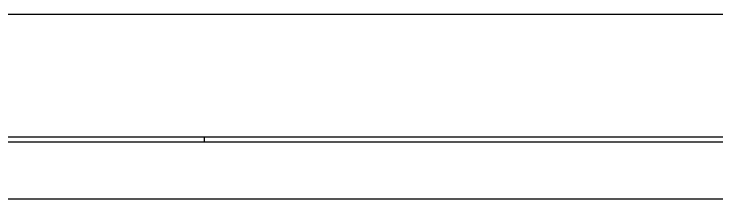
# Model space of a CAD drawing. Header units: millimetres. Extents: x 0 to 157650, y 0 to 89100.
# Drawn here: x 43983 to 45126, y 55109 to 55409 of the extents above; entities that cross this region are included whole.
import ezdxf

# ---------------------------------------------------------------- set-up
doc = ezdxf.new("R2010")
doc.units = ezdxf.units.MM
doc.header["$LTSCALE"] = 150
doc.layers.add('Visible', color=7, linetype='Continuous', lineweight=25)

msp = doc.modelspace()

# ---------------------------------------------------------------- linework, layer by layer
at = {"layer": 'Visible', "color": 9, "true_color": 0xc0c0c0}
for p, q in [((42417, 55408.9), (46096.8, 55408.9)), ((43917, 55408.9), (46096.8, 55408.9)), ((46096.8, 55208.9), (42417, 55208.9)), ((47368.9, 55200.9), (43792, 55200.9)), ((44292, 55208.9), (44292, 55200.9)), ((43792, 55108.9), (47368.9, 55108.9))]:
    msp.add_line(p, q, dxfattribs=at)

doc.saveas('drawing.dxf')
